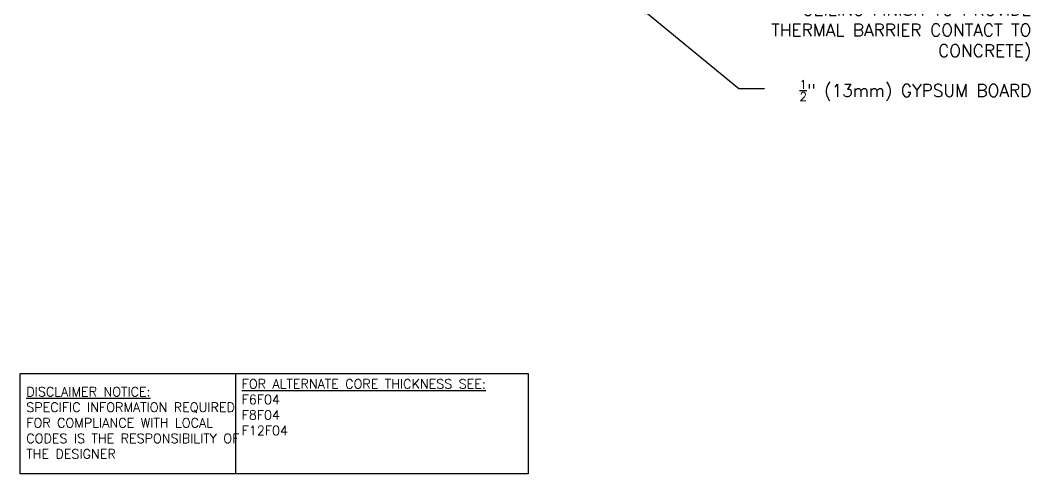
# Model space of a CAD drawing. Header units: inches. Extents: x 174.6 to 235.5, y 130.3 to 211.9.
# Drawn here: x 174.6 to 235.5, y 130.3 to 157.6 of the extents above; entities that cross this region are included whole.
import ezdxf

# ---------------------------------------------------------------- set-up
doc = ezdxf.new("R2010")
doc.units = ezdxf.units.IN
doc.header["$LTSCALE"] = 0.5
doc.header["$MEASUREMENT"] = 0
doc.layers.add('TEXT', color=4, linetype='Continuous')
doc.styles.add('DIM', font='romans.shx', dxfattribs={"width": 0.7})
doc.styles.add('ROMANS', font='romans.shx', dxfattribs={"height": 0.75})
doc.styles.get("Standard").update_dxf_attribs({"font": 'romans.shx', "height": 0.75})
doc.dimstyles.new('ext_12', dxfattribs={"dimscale": 12, "dimtxt": 0.075, "dimasz": 0.09375, "dimexe": 0.09375, "dimexo": 0.0625, "dimgap": 0.0625, "dimtad": 1, "dimdec": 1, "dimzin": 2, "dimdsep": 46, "dimlunit": 4, "dimtxsty": 'DIM', "dimcen": 0.09, "dimdle": 0.09375, "dimclrt": 4, "dimadec": 0, "dimazin": 0, "dimtfac": 1, "dimtdec": 1, "dimtmove": 2, "dimatfit": 3, "dimfxl": 1, "dimfrac": 2, "dimtolj": 1, "dimtzin": 0, "dimarcsym": 0})

msp = doc.modelspace()

# ---------------------------------------------------------------- linework, layer by layer
at = {"layer": 'TEXT'}
msp.add_lwpolyline([(174.577, 136.338), (187.561, 136.338), (187.561, 130.3), (174.577, 130.3)], close=True, dxfattribs=at)
msp.add_lwpolyline([(187.561, 136.338), (205.221, 136.338), (205.221, 130.3), (187.561, 130.3)], dxfattribs=at)

# ---------------------------------------------------------------- texts
at = {"layer": 'TEXT', "char_height": 0.75, "width": 19.5775, "attachment_point": 6, "style": 'ROMANS'}
for s, insert in [('CEILING FINISH AS PER STEEL JOIST MANUFACTURERS SPECIFICATION (NOTE: WHERE GYPSUM BOARD IS REQUIRED TO COMPLETE FIRE RATED ASSEMBLY, EPS FOAM KERF CUT TO ENABLE CEILING FINISH TO PROVIDE THERMAL BARRIER CONTACT TO CONCRETE)', (235.568, 160.679)), ('\\A1;{\\H0.7x;\\S1/2;}" (13mm) GYPSUM BOARD', (235.568, 153.405))]:
    msp.add_mtext(s, dxfattribs=dict(at, insert=insert))
at = {"layer": 'TEXT', "char_height": 0.5625, "attachment_point": 4}
for s, insert, width in [('{\\LFOR ALTERNATE CORE THICKNESS SEE:\\P}F6F04\\PF8F04\\PF12F04', (187.936, 134.312), 23.33295), ('{\\LDISCLAIMER NOTICE:}\\PSPECIFIC INFORMATION REQUIRED FOR COMPLIANCE WITH LOCAL CODES IS THE RESPONSIBILITY OF THE DESIGNER', (174.944, 133.372), 14.00235)]:
    msp.add_mtext(s, dxfattribs=dict(at, insert=insert, width=width))

# ---------------------------------------------------------------- leaders
at = {"layer": 'TEXT'}
msp.add_leader([(211.505, 158.798), (217.915, 153.535), (219.475, 153.535)], dimstyle='ext_12', override={"dimgap": 0.0625, "dimtad": 0}, dxfattribs=at)

doc.saveas('drawing.dxf')
